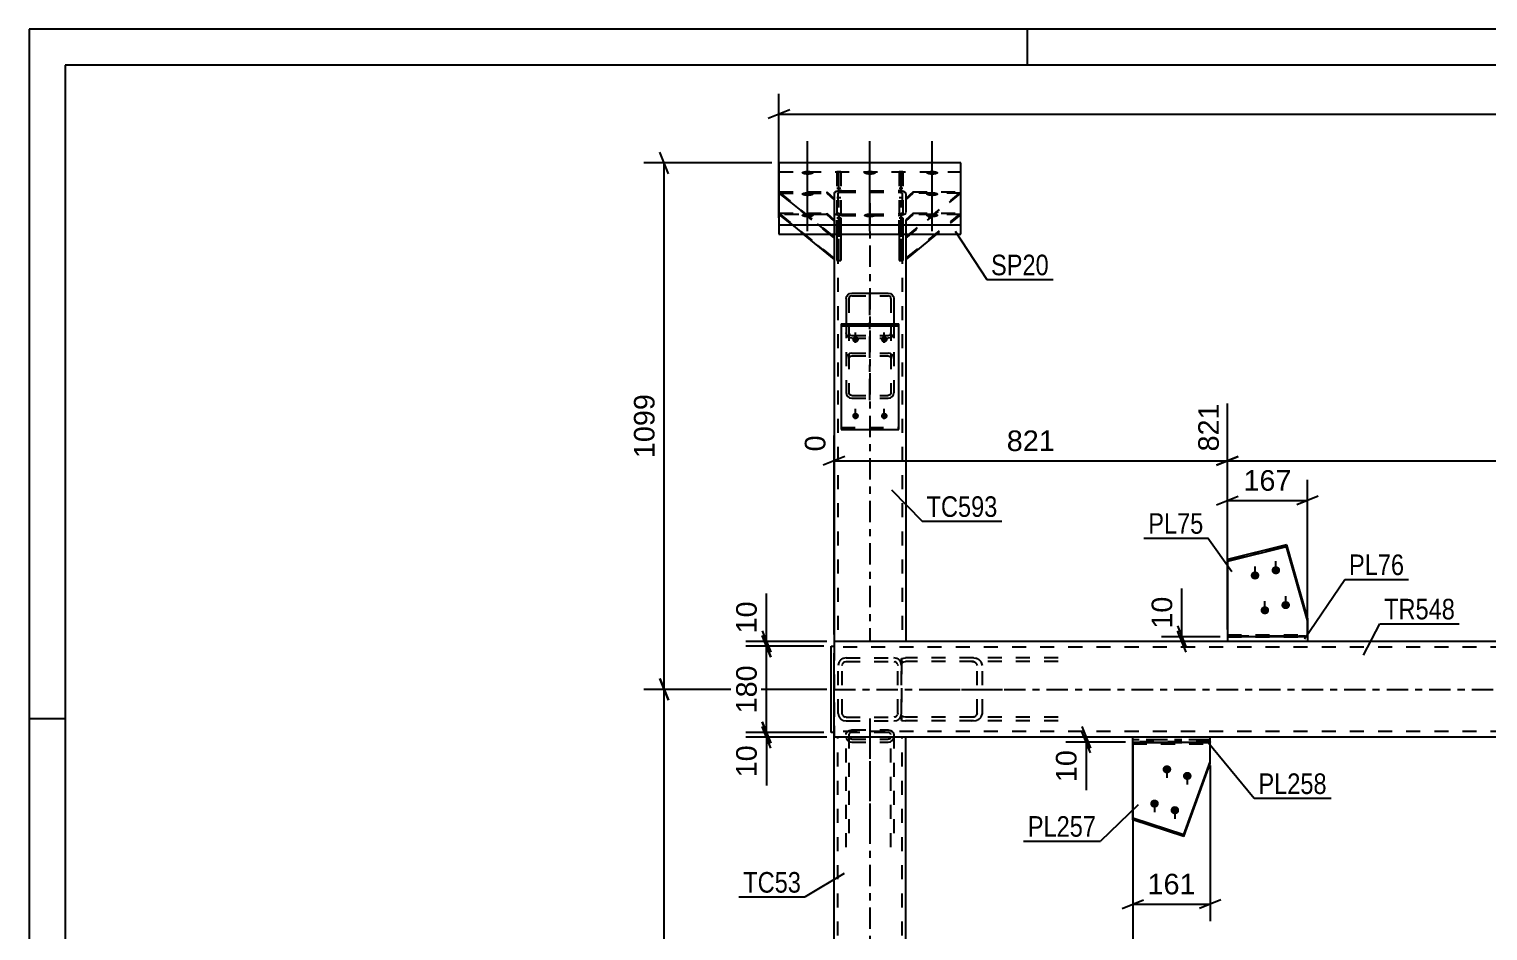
# Model space of a CAD drawing. Header units: millimetres. Extents: x 0 to 1189, y 0 to 841.
# Drawn here: x 0 to 203.1, y 715.5 to 841 of the extents above; entities that cross this region are included whole.
import ezdxf

# ---------------------------------------------------------------- set-up
doc = ezdxf.new("R2010")
doc.units = ezdxf.units.MM
doc.linetypes.add('DXK_LINE_DOT2', pattern=[3.9198, 1.9599, -1.9599])
doc.linetypes.add('DXK_LINE_DOT3', pattern=[5.9187, 2.979, -0.9799, 0.9799, -0.9799])
doc.styles.add('Arial', font='ARIAL.TTF', dxfattribs={"height": 0.2})
doc.styles.add('Arial Narrow', font='ARIALN.TTF', dxfattribs={"height": 0.2})

# ---------------------------------------------------------------- blocks, each defined once
blk = doc.blocks.new('Unknown-318890741-1126')
at = {"color": 5, "linetype": 'Continuous'}
for p, q in [((1189, 841), (0, 841)), ((0, 841), (0, 0)), ((139, 836), (139, 841)), ((1184, 836), (5, 836)), ((5, 836), (5, 5)), ((5, 745), (0, 745))]:
    blk.add_line(p, q, dxfattribs=at)
blk = doc.blocks.new('Part-318890741-2993 - 2907')
at = {"color": 2, "linetype": 'Continuous'}
for p, q in [((112.05, 616.84), (112.05, 742.44)), ((122.05, 742.44), (112.05, 742.44)), ((122.05, 630.96), (122.05, 742.44))]:
    blk.add_line(p, q, dxfattribs=at)
at = {"color": 7, "linetype": 'DXK_LINE_DOT2'}
for p, q in [((112.58, 616.84), (112.58, 742.44)), ((121.52, 616.84), (121.52, 742.44))]:
    blk.add_line(p, q, dxfattribs=at)
at = {"color": 7, "linetype": 'DXK_LINE_DOT3'}
blk.add_line((117.05, 742.44), (117.05, 620.77), dxfattribs=at)
blk = doc.blocks.new('Part-318890741-2929 - 2907')
at = {"color": 7, "linetype": 'DXK_LINE_DOT2'}
for p, q in [((164.41, 741.8), (153.65, 741.8)), ((153.65, 741.8), (153.65, 741.77)), ((153.65, 741.77), (153.65, 741.8)), ((153.65, 741.54), (164.41, 741.54)), ((164.41, 741.8), (164.41, 741.77)), ((164.41, 741.77), (164.41, 741.8))]:
    blk.add_line(p, q, dxfattribs=at)
at = {"color": 2, "linetype": 'Continuous'}
for p, q in [((153.65, 730.96), (153.65, 741.77)), ((164.41, 738.77), (164.41, 741.77)), ((160.74, 728.89), (164.41, 739.03)), ((160.74, 728.63), (164.41, 738.77)), ((153.65, 731.22), (160.74, 728.89)), ((160.74, 728.63), (153.65, 730.96)), ((160.74, 728.89), (160.74, 728.63))]:
    blk.add_line(p, q, dxfattribs=at)
at = {"color": 7, "linetype": 'DXK_LINE_DOT3'}
for p, q in [((164.41, 741.67), (153.65, 741.67)), ((153.65, 741.67), (153.65, 731.09)), ((160.74, 728.76), (164.41, 738.9)), ((153.65, 731.09), (160.74, 728.76))]:
    blk.add_line(p, q, dxfattribs=at)
blk = doc.blocks.new('Part-318890741-2921 - 2907')
at = {"color": 7, "linetype": 'DXK_LINE_DOT2'}
for p, q in [((112.05, 809.14), (104.38, 815.41)), ((104.38, 815.41), (111.05, 815.41)), ((104.38, 815.41), (104.38, 815.22)), ((104.38, 815.22), (107.76, 812.46)), ((111.05, 815.22), (104.38, 815.22)), ((111.05, 815.41), (112.05, 814.47)), ((111.05, 815.41), (111.05, 815.22)), ((111.05, 815.22), (112.05, 814.28)), ((112.05, 814.47), (112.05, 812.46))]:
    blk.add_line(p, q, dxfattribs=at)
at = {"color": 7, "linetype": 'DXK_LINE_DOT3'}
for p, q in [((112.05, 809.05), (104.38, 815.31)), ((112.05, 815.31), (112.05, 809.05))]:
    blk.add_line(p, q, dxfattribs=at)
at = {"color": 2, "linetype": 'Continuous'}
for p in [(107.76, 812.46), (112.05, 812.46)]:
    blk.add_line(p, (112.05, 808.96), dxfattribs=at)
blk = doc.blocks.new('Bolt-318890741-2926 - 2907')
at = {"linetype": 'Continuous'}
for points in [[(158.4, 737.41), (158.27, 737.42), (158.15, 737.46), (158.04, 737.52), (157.95, 737.6), (157.88, 737.7), (157.82, 737.8), (157.8, 737.92), (157.8, 738.04), (157.82, 738.15), (157.88, 738.26), (157.95, 738.36), (158.04, 738.44), (158.15, 738.5), (158.27, 738.53), (158.4, 738.55), (158.52, 738.53), (158.64, 738.5), (158.75, 738.44), (158.84, 738.36), (158.92, 738.26), (158.97, 738.15), (158.99, 738.04), (158.99, 737.92), (158.97, 737.8), (158.92, 737.7), (158.84, 737.6), (158.75, 737.52), (158.64, 737.46), (158.52, 737.42)], [(161.23, 736.49), (161.11, 736.51), (160.99, 736.54), (160.88, 736.6), (160.79, 736.68), (160.71, 736.78), (160.66, 736.88), (160.64, 737), (160.64, 737.12), (160.66, 737.24), (160.71, 737.34), (160.79, 737.44), (160.88, 737.52), (160.99, 737.58), (161.11, 737.62), (161.23, 737.63), (161.36, 737.62), (161.48, 737.58), (161.59, 737.52), (161.68, 737.44), (161.75, 737.34), (161.8, 737.24), (161.83, 737.12), (161.83, 737), (161.8, 736.88), (161.75, 736.78), (161.68, 736.68), (161.59, 736.6), (161.48, 736.54), (161.36, 736.51)], [(156.67, 732.64), (156.54, 732.65), (156.42, 732.69), (156.32, 732.75), (156.22, 732.83), (156.15, 732.92), (156.1, 733.03), (156.07, 733.15), (156.07, 733.27), (156.1, 733.38), (156.15, 733.49), (156.22, 733.59), (156.32, 733.67), (156.42, 733.73), (156.54, 733.76), (156.67, 733.77), (156.79, 733.76), (156.91, 733.73), (157.02, 733.67), (157.11, 733.59), (157.19, 733.49), (157.24, 733.38), (157.27, 733.27), (157.27, 733.15), (157.24, 733.03), (157.19, 732.92), (157.11, 732.83), (157.02, 732.75), (156.91, 732.69), (156.79, 732.65)], [(159.51, 731.72), (159.38, 731.73), (159.26, 731.77), (159.15, 731.83), (159.06, 731.91), (158.99, 732.01), (158.94, 732.11), (158.91, 732.23), (158.91, 732.35), (158.94, 732.46), (158.99, 732.57), (159.06, 732.67), (159.15, 732.75), (159.26, 732.81), (159.38, 732.84), (159.51, 732.86), (159.63, 732.84), (159.75, 732.81), (159.86, 732.75), (159.95, 732.67), (160.03, 732.57), (160.08, 732.46), (160.1, 732.35), (160.1, 732.23), (160.08, 732.11), (160.03, 732.01), (159.95, 731.91), (159.86, 731.83), (159.75, 731.77), (159.63, 731.73)]]:
    blk.add_hatch(color=1, dxfattribs=at).paths.add_polyline_path(points)
at = {"color": 1, "linetype": 'Continuous'}
for p, q in [((158.4, 738.41), (158.4, 736.78)), ((161.23, 737.49), (161.23, 735.87)), ((156.67, 733.64), (156.67, 732.01)), ((159.51, 732.72), (159.51, 731.1))]:
    blk.add_line(p, q, dxfattribs=at)
blk = doc.blocks.new('Part-318890741-3046 - 2907')
at = {"color": 7, "linetype": 'DXK_LINE_DOT2'}
for p, q in [((113.78, 743.04), (113.95, 743.25)), ((113.95, 743.25), (114.21, 743.4)), ((114.21, 743.4), (114.38, 743.43)), ((114.38, 743.43), (114.52, 743.46)), ((114.52, 743.46), (119.58, 743.46)), ((119.58, 743.46), (119.72, 743.43)), ((119.72, 743.43), (119.89, 743.4)), ((119.89, 743.4), (120.15, 743.25)), ((120.15, 743.25), (120.32, 743.04)), ((113.72, 742.82), (113.75, 742.91)), ((113.72, 727.15), (113.72, 742.82)), ((114.14, 742.44), (113.72, 742.44)), ((113.74, 742.44), (113.78, 742.25)), ((113.75, 742.91), (113.78, 743.04)), ((113.78, 742.25), (113.95, 742)), ((113.95, 742), (114.21, 741.83)), ((114.15, 742.91), (114.12, 742.82)), ((114.12, 742.82), (114.12, 727.15)), ((114.12, 742.44), (114.14, 742.44)), ((114.15, 742.4), (114.14, 742.44)), ((114.23, 743.02), (114.15, 742.91)), ((114.23, 742.28), (114.15, 742.4)), ((114.21, 741.83), (114.52, 741.77)), ((114.36, 743.09), (114.23, 743.02)), ((114.36, 742.19), (114.23, 742.28)), ((114.52, 743.12), (114.36, 743.09)), ((114.52, 742.16), (114.36, 742.19)), ((119.58, 743.12), (114.52, 743.12)), ((114.52, 742.16), (119.58, 742.16)), ((114.52, 741.77), (119.58, 741.77)), ((119.74, 743.09), (119.58, 743.12)), ((119.74, 742.19), (119.58, 742.16)), ((119.58, 741.77), (119.89, 741.83)), ((119.87, 743.02), (119.74, 743.09)), ((119.87, 742.28), (119.74, 742.19)), ((119.95, 742.91), (119.87, 743.02)), ((119.95, 742.4), (119.87, 742.28)), ((119.89, 741.83), (120.15, 742)), ((119.98, 742.82), (119.95, 742.91)), ((119.96, 742.44), (119.95, 742.4)), ((120.38, 742.44), (119.96, 742.44)), ((119.98, 727.15), (119.98, 742.82)), ((120.15, 742), (120.32, 742.25)), ((120.32, 743.04), (120.35, 742.91)), ((120.32, 742.25), (120.36, 742.44)), ((120.35, 742.91), (120.38, 742.82)), ((120.36, 742.44), (120.38, 742.44)), ((120.38, 742.82), (120.38, 727.15))]:
    blk.add_line(p, q, dxfattribs=at)
at = {"color": 7, "linetype": 'DXK_LINE_DOT3'}
blk.add_line((117.05, 745.05), (117.05, 730.27), dxfattribs=at)
blk = doc.blocks.new('Part-318890741-2918 - 2907')
at = {"color": 7, "linetype": 'DXK_LINE_DOT2'}
for p, q in [((123.05, 815.41), (122.05, 814.47)), ((129.72, 815.41), (122.05, 809.14)), ((122.05, 814.28), (123.05, 815.22)), ((122.05, 814.47), (122.05, 812.46)), ((123.05, 815.22), (123.05, 815.41)), ((123.05, 815.41), (129.72, 815.41)), ((129.72, 815.22), (123.05, 815.22)), ((129.72, 815.22), (126.34, 812.46)), ((129.72, 815.22), (129.72, 815.41))]:
    blk.add_line(p, q, dxfattribs=at)
at = {"color": 2, "linetype": 'Continuous'}
for p in [(122.05, 812.46), (126.34, 812.46)]:
    blk.add_line(p, (122.05, 808.96), dxfattribs=at)
blk = doc.blocks.new('Part-318890741-2994 - 2907')
at = {"color": 2, "linetype": 'Continuous'}
for p, q in [((153.65, 741.77), (153.65, 742.44)), ((153.65, 741.77), (164.41, 741.77)), ((164.41, 741.77), (164.41, 742.44))]:
    blk.add_line(p, q, dxfattribs=at)
at = {"color": 7, "linetype": 'DXK_LINE_DOT2'}
blk.add_line((164.41, 742.44), (153.65, 742.44), dxfattribs=at)
at = {"color": 7, "linetype": 'DXK_LINE_DOT3'}
blk.add_line((164.41, 742.11), (153.65, 742.11), dxfattribs=at)
blk = doc.blocks.new('Part-318890741-2939 - 2907')
at = {"color": 2, "linetype": 'Continuous'}
for p, q in [((111.65, 743.11), (111.65, 755.11)), ((111.65, 755.11), (112.05, 755.11)), ((112.05, 743.11), (111.65, 743.11))]:
    blk.add_line(p, q, dxfattribs=at)
at = {"color": 7, "linetype": 'DXK_LINE_DOT2'}
blk.add_line((112.05, 755.11), (112.05, 743.11), dxfattribs=at)
blk = doc.blocks.new('Part-318890741-2941 - 2907')
at = {"color": 7, "linetype": 'DXK_LINE_DOT2'}
for p, q in [((113.72, 753.51), (113.31, 753.42)), ((113.72, 753.51), (120.38, 753.51)), ((120.79, 753.42), (120.38, 753.51)), ((112.73, 752.85), (112.65, 752.44)), ((112.65, 745.77), (112.65, 752.44)), ((113.18, 752.44), (113.22, 752.64)), ((113.18, 745.77), (113.18, 752.44)), ((113.51, 752.93), (113.72, 752.97)), ((113.72, 752.97), (120.38, 752.97)), ((120.38, 752.97), (120.59, 752.93)), ((120.88, 752.64), (120.92, 752.44)), ((120.92, 745.77), (120.92, 752.44)), ((121.45, 752.44), (121.37, 752.85)), ((121.45, 745.77), (121.45, 752.44)), ((112.65, 745.77), (112.73, 745.36)), ((113.22, 745.57), (113.18, 745.77)), ((113.72, 745.24), (113.51, 745.28)), ((120.59, 745.28), (120.38, 745.24)), ((120.92, 745.77), (120.88, 745.57)), ((121.37, 745.36), (121.45, 745.77)), ((113.31, 744.79), (113.72, 744.71)), ((113.72, 745.24), (120.38, 745.24)), ((113.72, 744.71), (120.38, 744.71)), ((120.38, 744.71), (120.79, 744.79))]:
    blk.add_line(p, q, dxfattribs=at)
at = {"color": 7, "linetype": 'DXK_LINE_DOT3'}
blk.add_line((117.05, 749.11), (117.05, 749.11), dxfattribs=at)
at = {"color": 7, "linetype": 'DXK_LINE_DOT2'}
for centre, radius, start, end in [((113.72, 752.44), 1.07, 112.5, 157.5), ((120.38, 752.44), 1.07, 22.5, 67.5), ((113.72, 752.44), 0.533, 112.5, 157.5), ((120.38, 752.44), 0.533, 22.5, 67.5), ((113.72, 745.77), 1.07, 202.5, 247.5), ((113.72, 745.77), 0.533, 202.5, 247.5), ((120.38, 745.77), 0.533, 292.5, 337.5), ((120.38, 745.77), 1.07, 292.5, 337.5)]:
    blk.add_arc(centre, radius, start, end, dxfattribs=at)
blk = doc.blocks.new('Bolt-318890741-3023 - 2907')
at = {"linetype": 'Continuous'}
for points in [[(108.38, 820.72), (108.2, 820.72), (108.03, 820.74), (107.87, 820.77), (107.74, 820.82), (107.63, 820.87), (107.56, 820.92), (107.52, 820.98), (107.52, 821.04), (107.56, 821.11), (107.63, 821.16), (107.74, 821.21), (107.87, 821.25), (108.03, 821.28), (108.2, 821.3), (108.38, 821.31), (108.56, 821.3), (108.73, 821.28), (108.89, 821.25), (109.03, 821.21), (109.13, 821.16), (109.21, 821.11), (109.24, 821.04), (109.24, 820.98), (109.21, 820.92), (109.13, 820.87), (109.03, 820.82), (108.89, 820.77), (108.73, 820.74), (108.56, 820.72)], [(117.05, 820.72), (116.87, 820.72), (116.7, 820.74), (116.54, 820.77), (116.41, 820.82), (116.3, 820.87), (116.22, 820.92), (116.19, 820.98), (116.19, 821.04), (116.22, 821.11), (116.3, 821.16), (116.41, 821.21), (116.54, 821.25), (116.7, 821.28), (116.87, 821.3), (117.05, 821.31), (117.23, 821.3), (117.4, 821.28), (117.56, 821.25), (117.69, 821.21), (117.8, 821.16), (117.87, 821.11), (117.91, 821.04), (117.91, 820.98), (117.87, 820.92), (117.8, 820.87), (117.69, 820.82), (117.56, 820.77), (117.4, 820.74), (117.23, 820.72)], [(125.72, 820.72), (125.54, 820.72), (125.36, 820.74), (125.21, 820.77), (125.07, 820.82), (124.97, 820.87), (124.89, 820.92), (124.85, 820.98), (124.85, 821.04), (124.89, 821.11), (124.97, 821.16), (125.07, 821.21), (125.21, 821.25), (125.36, 821.28), (125.54, 821.3), (125.72, 821.31), (125.9, 821.3), (126.07, 821.28), (126.23, 821.25), (126.36, 821.21), (126.47, 821.16), (126.54, 821.11), (126.58, 821.04), (126.58, 820.98), (126.54, 820.92), (126.47, 820.87), (126.36, 820.82), (126.23, 820.77), (126.07, 820.74), (125.9, 820.72)], [(108.38, 817.75), (108.2, 817.76), (108.03, 817.78), (107.87, 817.81), (107.74, 817.85), (107.63, 817.9), (107.56, 817.96), (107.52, 818.02), (107.52, 818.08), (107.56, 818.14), (107.63, 818.2), (107.74, 818.25), (107.87, 818.29), (108.03, 818.32), (108.2, 818.34), (108.38, 818.35), (108.56, 818.34), (108.73, 818.32), (108.89, 818.29), (109.03, 818.25), (109.13, 818.2), (109.21, 818.14), (109.24, 818.08), (109.24, 818.02), (109.21, 817.96), (109.13, 817.9), (109.03, 817.85), (108.89, 817.81), (108.73, 817.78), (108.56, 817.76)], [(125.72, 817.75), (125.54, 817.76), (125.36, 817.78), (125.21, 817.81), (125.07, 817.85), (124.97, 817.9), (124.89, 817.96), (124.85, 818.02), (124.85, 818.08), (124.89, 818.14), (124.97, 818.2), (125.07, 818.25), (125.21, 818.29), (125.36, 818.32), (125.54, 818.34), (125.72, 818.35), (125.9, 818.34), (126.07, 818.32), (126.23, 818.29), (126.36, 818.25), (126.47, 818.2), (126.54, 818.14), (126.58, 818.08), (126.58, 818.02), (126.54, 817.96), (126.47, 817.9), (126.36, 817.85), (126.23, 817.81), (126.07, 817.78), (125.9, 817.76)], [(108.38, 814.79), (108.2, 814.8), (108.03, 814.81), (107.87, 814.85), (107.74, 814.89), (107.63, 814.94), (107.56, 814.99), (107.52, 815.05), (107.52, 815.12), (107.56, 815.18), (107.63, 815.23), (107.74, 815.28), (107.87, 815.33), (108.03, 815.36), (108.2, 815.38), (108.38, 815.38), (108.56, 815.38), (108.73, 815.36), (108.89, 815.33), (109.03, 815.28), (109.13, 815.23), (109.21, 815.18), (109.24, 815.12), (109.24, 815.05), (109.21, 814.99), (109.13, 814.94), (109.03, 814.89), (108.89, 814.85), (108.73, 814.81), (108.56, 814.8)], [(117.05, 814.79), (116.87, 814.8), (116.7, 814.81), (116.54, 814.85), (116.41, 814.89), (116.3, 814.94), (116.22, 814.99), (116.19, 815.05), (116.19, 815.12), (116.22, 815.18), (116.3, 815.23), (116.41, 815.28), (116.54, 815.33), (116.7, 815.36), (116.87, 815.38), (117.05, 815.38), (117.23, 815.38), (117.4, 815.36), (117.56, 815.33), (117.69, 815.28), (117.8, 815.23), (117.87, 815.18), (117.91, 815.12), (117.91, 815.05), (117.87, 814.99), (117.8, 814.94), (117.69, 814.89), (117.56, 814.85), (117.4, 814.81), (117.23, 814.8)], [(125.72, 814.79), (125.54, 814.8), (125.36, 814.81), (125.21, 814.85), (125.07, 814.89), (124.97, 814.94), (124.89, 814.99), (124.85, 815.05), (124.85, 815.12), (124.89, 815.18), (124.97, 815.23), (125.07, 815.28), (125.21, 815.33), (125.36, 815.36), (125.54, 815.38), (125.72, 815.38), (125.9, 815.38), (126.07, 815.36), (126.23, 815.33), (126.36, 815.28), (126.47, 815.23), (126.54, 815.18), (126.58, 815.12), (126.58, 815.05), (126.54, 814.99), (126.47, 814.94), (126.36, 814.89), (126.23, 814.85), (126.07, 814.81), (125.9, 814.8)]]:
    blk.add_hatch(color=1, dxfattribs=at).paths.add_polyline_path(points)
at = {"color": 1, "linetype": 'Continuous'}
for p, q in [((108.38, 818.82), (108.38, 825.4)), ((117.05, 818.82), (117.05, 825.4)), ((125.72, 818.82), (125.72, 825.4)), ((108.38, 815.86), (108.38, 822.43)), ((125.72, 815.86), (125.72, 822.43)), ((108.38, 812.89), (108.38, 819.47)), ((117.05, 812.89), (117.05, 819.47)), ((125.72, 812.89), (125.72, 819.47))]:
    blk.add_line(p, q, dxfattribs=at)
blk = doc.blocks.new('Part-318890741-2959 - 2907')
at = {"color": 7, "linetype": 'DXK_LINE_DOT2'}
for p, q in [((121.12, 821.13), (121.12, 812.24)), ((121.65, 821.13), (121.12, 821.13)), ((121.65, 821.13), (121.65, 812.24)), ((121.12, 818.85), (121.65, 818.85)), ((121.12, 817.57), (121.65, 817.57)), ((121.12, 812.24), (121.65, 812.24))]:
    blk.add_line(p, q, dxfattribs=at)
at = {"color": 7, "linetype": 'DXK_LINE_DOT3'}
for p, q in [((121.38, 818.51), (121.38, 821.13)), ((121.38, 812.24), (121.38, 818.51))]:
    blk.add_line(p, q, dxfattribs=at)
blk = doc.blocks.new('Part-318890741-3025 - 2907')
at = {"color": 2, "linetype": 'Continuous'}
for p, q in [((177.96, 756.44), (166.82, 756.44)), ((166.82, 756.44), (166.82, 755.77)), ((177.96, 756.44), (177.96, 755.77))]:
    blk.add_line(p, q, dxfattribs=at)
at = {"color": 7, "linetype": 'DXK_LINE_DOT2'}
blk.add_line((177.96, 755.77), (166.82, 755.77), dxfattribs=at)
blk = doc.blocks.new('Part-318890741-2961 - 2907')
at = {"color": 7, "linetype": 'DXK_LINE_DOT2'}
for p, q in [((121.43, 753.42), (122, 753.51)), ((121.45, 752.79), (121.43, 753.42)), ((121.43, 753.42), (121.45, 753.19)), ((143.25, 753.51), (122, 753.51)), ((131.79, 753.42), (131.22, 753.51)), ((121.45, 753.19), (121.45, 745.02)), ((121.45, 752.79), (121.48, 752.82)), ((121.48, 752.82), (121.72, 752.93)), ((121.72, 752.93), (122, 752.97)), ((143.25, 752.97), (122, 752.97)), ((131.22, 752.97), (131.5, 752.93)), ((131.9, 752.64), (131.96, 752.44)), ((131.96, 745.77), (131.96, 752.44)), ((132.7, 752.44), (132.59, 752.85)), ((132.7, 745.77), (132.7, 752.44)), ((121.45, 745.43), (121.43, 744.79)), ((121.48, 745.4), (121.45, 745.43)), ((121.72, 745.28), (121.48, 745.4)), ((122, 745.24), (121.72, 745.28)), ((131.5, 745.28), (131.22, 745.24)), ((131.96, 745.77), (131.9, 745.57)), ((132.59, 745.36), (132.7, 745.77)), ((121.43, 744.79), (121.45, 745.02)), ((121.43, 744.79), (122, 744.71)), ((143.25, 745.24), (122, 745.24)), ((143.25, 744.71), (122, 744.71)), ((131.22, 744.71), (131.79, 744.79))]:
    blk.add_line(p, q, dxfattribs=at)
at = {"color": 7, "linetype": 'DXK_LINE_DOT3'}
blk.add_line((126.61, 749.11), (138.64, 749.11), dxfattribs=at)
at = {"color": 7, "linetype": 'DXK_LINE_DOT2'}
for centre, radius, start, end in [((131.45, 752.12), 1.35, 32.6711, 75.611), ((131.34, 752.28), 0.673, 32.6711, 75.611), ((131.34, 745.93), 0.673, 284.389, 327.3289), ((131.45, 746.09), 1.35, 284.389, 327.3289)]:
    blk.add_arc(centre, radius, start, end, dxfattribs=at)
blk = doc.blocks.new('Part-318890741-3027 - 2907')
at = {"color": 7, "linetype": 'DXK_LINE_DOT2'}
for p, q in [((121.12, 812.46), (121.12, 814.74)), ((121.12, 814.74), (121.65, 814.74)), ((121.65, 814.74), (121.65, 812.46)), ((121.12, 814.15), (121.65, 814.15))]:
    blk.add_line(p, q, dxfattribs=at)
at = {"color": 7, "linetype": 'DXK_LINE_DOT3'}
for p, q in [((121.38, 808.82), (121.38, 815.09)), ((121.38, 815.09), (121.38, 812.46))]:
    blk.add_line(p, q, dxfattribs=at)
at = {"color": 2, "linetype": 'Continuous'}
for p, q in [((121.12, 812.46), (121.65, 812.46)), ((121.12, 812.46), (121.12, 808.82)), ((121.65, 812.46), (121.65, 808.82)), ((121.12, 808.82), (121.65, 808.82))]:
    blk.add_line(p, q, dxfattribs=at)
blk = doc.blocks.new('Part-318890741-3036 - 2907')
at = {"color": 7, "linetype": 'DXK_LINE_DOT2'}
for p, q in [((123.05, 818.37), (122.05, 817.43)), ((129.72, 818.37), (122.05, 812.11)), ((122.05, 817.25), (123.05, 818.19)), ((122.05, 811.92), (129.72, 818.19)), ((122.05, 817.43), (122.05, 811.92)), ((123.05, 818.19), (123.05, 818.37)), ((123.05, 818.37), (129.72, 818.37)), ((129.72, 818.19), (123.05, 818.19)), ((129.72, 818.19), (129.72, 818.37))]:
    blk.add_line(p, q, dxfattribs=at)
blk = doc.blocks.new('Part-318890741-2972 - 2907')
at = {"color": 2, "linetype": 'Continuous'}
for p, q in [((129.72, 822.38), (104.38, 822.38)), ((104.38, 822.38), (104.38, 812.46)), ((129.72, 812.46), (129.72, 822.38)), ((129.72, 813.72), (104.38, 813.72)), ((104.38, 812.46), (129.72, 812.46))]:
    blk.add_line(p, q, dxfattribs=at)
at = {"color": 7, "linetype": 'DXK_LINE_DOT2'}
blk.add_line((104.38, 821.13), (129.72, 821.13), dxfattribs=at)
at = {"color": 7, "linetype": 'DXK_LINE_DOT3'}
blk.add_line((117.05, 813.09), (117.05, 821.76), dxfattribs=at)
blk = doc.blocks.new('Part-318890741-2988 - 2907')
at = {"color": 7, "linetype": 'DXK_LINE_DOT2'}
for p, q in [((112.36, 818.4), (112.13, 818.28)), ((112.71, 818.48), (112.36, 818.4)), ((113.12, 818.51), (112.71, 818.48)), ((113.12, 818.51), (120.98, 818.51)), ((121.39, 818.48), (120.98, 818.51)), ((121.74, 818.4), (121.39, 818.48)), ((121.97, 818.28), (121.74, 818.4)), ((112.13, 818.28), (112.05, 818.14)), ((112.05, 818.14), (112.05, 808.96)), ((112.58, 818.14), (112.62, 818.21)), ((112.58, 818.14), (112.58, 755.77)), ((112.62, 818.21), (112.74, 818.27)), ((112.74, 818.27), (112.91, 818.31)), ((112.91, 818.31), (113.12, 818.32)), ((113.12, 818.32), (120.98, 818.32)), ((120.98, 818.32), (121.19, 818.31)), ((121.19, 818.31), (121.36, 818.27)), ((121.36, 818.27), (121.48, 818.21)), ((121.48, 818.21), (121.52, 818.14)), ((121.52, 818.14), (121.52, 755.77)), ((122.05, 818.14), (121.97, 818.28)), ((122.05, 818.14), (122.05, 808.96)), ((112.05, 815.45), (112.13, 815.31)), ((112.13, 815.31), (112.36, 815.19)), ((112.36, 815.19), (112.71, 815.11)), ((112.62, 815.38), (112.58, 815.45)), ((112.74, 815.32), (112.62, 815.38)), ((112.71, 815.11), (113.12, 815.09)), ((112.91, 815.28), (112.74, 815.32)), ((113.12, 815.27), (112.91, 815.28)), ((113.12, 815.27), (120.98, 815.27)), ((113.12, 815.09), (120.98, 815.09)), ((121.19, 815.28), (120.98, 815.27)), ((120.98, 815.09), (121.39, 815.11)), ((121.36, 815.32), (121.19, 815.28)), ((121.48, 815.38), (121.36, 815.32)), ((121.39, 815.11), (121.74, 815.19)), ((121.52, 815.45), (121.48, 815.38)), ((121.74, 815.19), (121.97, 815.31)), ((121.97, 815.31), (122.05, 815.45))]:
    blk.add_line(p, q, dxfattribs=at)
at = {"color": 7, "linetype": 'DXK_LINE_DOT3'}
blk.add_line((117.05, 816.8), (117.05, 755.77), dxfattribs=at)
at = {"color": 2, "linetype": 'Continuous'}
for p, q in [((112.05, 808.96), (112.05, 755.77)), ((122.05, 808.96), (122.05, 755.77)), ((121.39, 755.77), (112.05, 755.77)), ((122.05, 755.77), (121.39, 755.77))]:
    blk.add_line(p, q, dxfattribs=at)
blk = doc.blocks.new('Part-318890741-3011 - 2907')
at = {"color": 2, "linetype": 'Continuous'}
for p, q in [((112.05, 755.77), (112.05, 754.17)), ((334.78, 755.77), (122.05, 755.77)), ((112.05, 744.04), (112.05, 754.17)), ((112.05, 742.44), (112.05, 744.04)), ((334.78, 742.44), (122.05, 742.44))]:
    blk.add_line(p, q, dxfattribs=at)
at = {"color": 7, "linetype": 'DXK_LINE_DOT2'}
for p, q in [((112.05, 755.77), (112.05, 755.3)), ((122.05, 755.77), (112.05, 755.77)), ((334.78, 754.97), (112.05, 754.97)), ((112.05, 744.04), (112.05, 742.56)), ((334.78, 743.24), (112.05, 743.24)), ((122.05, 742.44), (112.05, 742.44))]:
    blk.add_line(p, q, dxfattribs=at)
at = {"color": 7, "linetype": 'DXK_LINE_DOT3'}
blk.add_line((112.05, 749.11), (334.78, 749.11), dxfattribs=at)
blk = doc.blocks.new('Part-318890741-3016 - 2907')
at = {"color": 2, "linetype": 'Continuous'}
for p, q in [((175.05, 769.25), (166.82, 767.19)), ((175.05, 768.97), (166.82, 766.91)), ((175.05, 768.97), (175.05, 769.25)), ((175.05, 769.25), (177.96, 758.95)), ((177.96, 758.68), (175.05, 768.97)), ((166.82, 767.19), (166.82, 756.44)), ((177.96, 758.95), (177.96, 756.44))]:
    blk.add_line(p, q, dxfattribs=at)
at = {"color": 7, "linetype": 'DXK_LINE_DOT3'}
for p, q in [((175.05, 769.11), (166.82, 767.05)), ((177.96, 758.82), (175.05, 769.11)), ((177.96, 756.54), (177.96, 758.82)), ((166.82, 756.54), (177.96, 756.54))]:
    blk.add_line(p, q, dxfattribs=at)
at = {"color": 7, "linetype": 'DXK_LINE_DOT2'}
for p, q in [((166.82, 756.68), (177.96, 756.68)), ((166.82, 756.44), (166.82, 756.41)), ((166.82, 756.41), (166.82, 756.44)), ((166.82, 756.41), (177.96, 756.41)), ((177.96, 756.41), (177.96, 756.44)), ((177.96, 756.44), (177.96, 756.41))]:
    blk.add_line(p, q, dxfattribs=at)
blk = doc.blocks.new('Bolt-318890741-3018 - 2907')
at = {"linetype": 'Continuous'}
for points in [[(173.56, 766.25), (173.69, 766.24), (173.81, 766.2), (173.91, 766.14), (174.01, 766.06), (174.08, 765.97), (174.13, 765.86), (174.16, 765.74), (174.16, 765.63), (174.13, 765.51), (174.08, 765.4), (174.01, 765.31), (173.91, 765.23), (173.81, 765.17), (173.69, 765.13), (173.56, 765.12), (173.44, 765.13), (173.32, 765.17), (173.21, 765.23), (173.12, 765.31), (173.04, 765.4), (172.99, 765.51), (172.96, 765.63), (172.96, 765.74), (172.99, 765.86), (173.04, 765.97), (173.12, 766.06), (173.21, 766.14), (173.32, 766.2), (173.44, 766.24)], [(170.66, 765.52), (170.79, 765.51), (170.91, 765.48), (171.02, 765.42), (171.11, 765.34), (171.18, 765.24), (171.23, 765.14), (171.26, 765.02), (171.26, 764.9), (171.23, 764.79), (171.18, 764.68), (171.11, 764.58), (171.02, 764.5), (170.91, 764.45), (170.79, 764.41), (170.66, 764.4), (170.54, 764.41), (170.42, 764.45), (170.31, 764.5), (170.22, 764.58), (170.14, 764.68), (170.09, 764.79), (170.07, 764.9), (170.07, 765.02), (170.09, 765.14), (170.14, 765.24), (170.22, 765.34), (170.31, 765.42), (170.42, 765.48), (170.54, 765.51)], [(172.03, 760.68), (172.16, 760.67), (172.28, 760.63), (172.39, 760.57), (172.48, 760.49), (172.55, 760.4), (172.6, 760.29), (172.63, 760.18), (172.63, 760.06), (172.6, 759.94), (172.55, 759.84), (172.48, 759.74), (172.39, 759.66), (172.28, 759.6), (172.16, 759.57), (172.03, 759.55), (171.91, 759.57), (171.79, 759.6), (171.68, 759.66), (171.59, 759.74), (171.51, 759.84), (171.46, 759.94), (171.44, 760.06), (171.44, 760.18), (171.46, 760.29), (171.51, 760.4), (171.59, 760.49), (171.68, 760.57), (171.79, 760.63), (171.91, 760.67)], [(174.93, 761.41), (175.06, 761.39), (175.18, 761.36), (175.29, 761.3), (175.38, 761.22), (175.45, 761.12), (175.5, 761.02), (175.53, 760.9), (175.53, 760.78), (175.5, 760.67), (175.45, 760.56), (175.38, 760.46), (175.29, 760.39), (175.18, 760.33), (175.06, 760.29), (174.93, 760.28), (174.81, 760.29), (174.69, 760.33), (174.58, 760.39), (174.49, 760.46), (174.41, 760.56), (174.36, 760.67), (174.34, 760.78), (174.34, 760.9), (174.36, 761.02), (174.41, 761.12), (174.49, 761.22), (174.58, 761.3), (174.69, 761.36), (174.81, 761.39)]]:
    blk.add_hatch(color=1, dxfattribs=at).paths.add_polyline_path(points)
at = {"color": 1, "linetype": 'Continuous'}
for p, q in [((170.66, 764.5), (170.66, 766.21)), ((173.56, 765.23), (173.56, 766.94)), ((174.93, 760.39), (174.93, 762.1)), ((172.03, 759.66), (172.03, 761.37))]:
    blk.add_line(p, q, dxfattribs=at)
blk = doc.blocks.new('Part-318890741-3024 - 2907')
at = {"color": 2, "linetype": 'Continuous'}
for p, q in [((113.95, 804.03), (114.21, 804.2)), ((114.21, 804.2), (114.52, 804.25)), ((114.52, 804.25), (119.58, 804.25)), ((119.58, 804.25), (119.89, 804.2)), ((119.89, 804.2), (120.15, 804.03)), ((113.72, 803.5), (113.78, 803.79)), ((113.72, 803.5), (113.72, 799.97)), ((113.78, 803.79), (113.95, 804.03)), ((120.15, 804.03), (120.32, 803.79)), ((120.32, 803.79), (120.38, 803.5)), ((120.38, 803.5), (120.38, 799.97))]:
    blk.add_line(p, q, dxfattribs=at)
at = {"color": 7, "linetype": 'DXK_LINE_DOT3'}
blk.add_line((117.05, 789.35), (117.05, 804.54), dxfattribs=at)
at = {"color": 7, "linetype": 'DXK_LINE_DOT2'}
for p, q in [((114.15, 803.65), (114.12, 803.5)), ((114.12, 803.5), (114.12, 790.39)), ((114.23, 803.77), (114.15, 803.65)), ((114.36, 803.85), (114.23, 803.77)), ((114.52, 803.88), (114.36, 803.85)), ((114.52, 803.88), (119.58, 803.88)), ((119.74, 803.85), (119.58, 803.88)), ((119.87, 803.77), (119.74, 803.85)), ((119.95, 803.65), (119.87, 803.77)), ((119.98, 803.5), (119.95, 803.65)), ((119.98, 803.5), (119.98, 790.39)), ((113.72, 799.97), (113.72, 790.39)), ((113.78, 798.45), (113.72, 798.74)), ((113.95, 798.21), (113.78, 798.45)), ((114.21, 798.05), (113.95, 798.21)), ((114.12, 798.74), (114.15, 798.6)), ((114.15, 798.6), (114.23, 798.47)), ((114.23, 798.47), (114.36, 798.39)), ((114.36, 798.39), (114.52, 798.36)), ((114.52, 798.36), (119.58, 798.36)), ((119.58, 798.36), (119.74, 798.39)), ((119.74, 798.39), (119.87, 798.47)), ((119.87, 798.47), (119.95, 798.6)), ((120.15, 798.21), (119.89, 798.05)), ((119.95, 798.6), (119.98, 798.74)), ((120.32, 798.45), (120.15, 798.21)), ((120.38, 798.74), (120.32, 798.45)), ((120.38, 799.97), (120.38, 790.39)), ((114.52, 797.99), (114.21, 798.05)), ((114.52, 797.99), (119.58, 797.99)), ((119.89, 798.05), (119.58, 797.99)), ((113.78, 795.44), (113.72, 795.15)), ((113.95, 795.68), (113.78, 795.44)), ((114.21, 795.84), (113.95, 795.68)), ((114.12, 795.15), (114.15, 795.29)), ((114.15, 795.29), (114.23, 795.42)), ((114.52, 795.9), (114.21, 795.84)), ((114.23, 795.42), (114.36, 795.5)), ((114.36, 795.5), (114.52, 795.53)), ((114.52, 795.9), (119.58, 795.9)), ((114.52, 795.53), (119.58, 795.53)), ((119.89, 795.84), (119.58, 795.9)), ((119.58, 795.53), (119.74, 795.5)), ((119.74, 795.5), (119.87, 795.42)), ((119.87, 795.42), (119.95, 795.29)), ((120.15, 795.68), (119.89, 795.84)), ((119.95, 795.29), (119.98, 795.15)), ((120.32, 795.44), (120.15, 795.68)), ((120.38, 795.15), (120.32, 795.44)), ((113.72, 790.39), (113.78, 790.1)), ((113.78, 790.1), (113.95, 789.86)), ((114.15, 790.25), (114.12, 790.39)), ((114.23, 790.12), (114.15, 790.25)), ((114.36, 790.04), (114.23, 790.12)), ((114.52, 790.01), (114.36, 790.04)), ((114.52, 790.01), (119.58, 790.01)), ((119.74, 790.04), (119.58, 790.01)), ((119.87, 790.12), (119.74, 790.04)), ((119.95, 790.25), (119.87, 790.12)), ((119.98, 790.39), (119.95, 790.25)), ((120.15, 789.86), (120.32, 790.1)), ((120.32, 790.1), (120.38, 790.39)), ((113.95, 789.86), (114.21, 789.69)), ((114.21, 789.69), (114.52, 789.64)), ((114.52, 789.64), (119.58, 789.64)), ((119.58, 789.64), (119.89, 789.69)), ((119.89, 789.69), (120.15, 789.86))]:
    blk.add_line(p, q, dxfattribs=at)
blk = doc.blocks.new('Part-318890741-3026 - 2907')
at = {"color": 7, "linetype": 'DXK_LINE_DOT2'}
for p, q in [((112.45, 821.13), (112.45, 812.24)), ((112.98, 821.13), (112.45, 821.13)), ((112.98, 821.13), (112.98, 812.24)), ((112.45, 818.85), (112.98, 818.85)), ((112.45, 817.57), (112.98, 817.57)), ((112.45, 812.24), (112.98, 812.24))]:
    blk.add_line(p, q, dxfattribs=at)
at = {"color": 7, "linetype": 'DXK_LINE_DOT3'}
for p, q in [((112.72, 818.51), (112.72, 821.13)), ((112.72, 812.24), (112.72, 818.51))]:
    blk.add_line(p, q, dxfattribs=at)
blk = doc.blocks.new('Part-318890741-3030 - 2907')
at = {"color": 7, "linetype": 'DXK_LINE_DOT2'}
for p, q in [((112.45, 812.46), (112.45, 814.74)), ((112.45, 814.74), (112.98, 814.74)), ((112.98, 814.74), (112.98, 812.46)), ((112.45, 814.15), (112.98, 814.15))]:
    blk.add_line(p, q, dxfattribs=at)
at = {"color": 7, "linetype": 'DXK_LINE_DOT3'}
for p, q in [((112.72, 808.82), (112.72, 815.09)), ((112.72, 815.09), (112.72, 812.46))]:
    blk.add_line(p, q, dxfattribs=at)
at = {"color": 2, "linetype": 'Continuous'}
for p, q in [((112.45, 812.46), (112.98, 812.46)), ((112.45, 812.46), (112.45, 808.82)), ((112.98, 812.46), (112.98, 808.82)), ((112.45, 808.82), (112.98, 808.82))]:
    blk.add_line(p, q, dxfattribs=at)
blk = doc.blocks.new('Part-318890741-3039 - 2907')
at = {"color": 7, "linetype": 'DXK_LINE_DOT2'}
for p, q in [((112.05, 812.11), (104.38, 818.37)), ((104.38, 818.37), (111.05, 818.37)), ((104.38, 818.37), (104.38, 818.19)), ((104.38, 818.19), (112.05, 811.92)), ((104.38, 818.19), (111.05, 818.19)), ((111.05, 818.37), (112.05, 817.43)), ((111.05, 818.37), (111.05, 818.19)), ((111.05, 818.19), (112.05, 817.25)), ((112.05, 817.43), (112.05, 811.92))]:
    blk.add_line(p, q, dxfattribs=at)
at = {"color": 7, "linetype": 'DXK_LINE_DOT3'}
for p, q in [((112.05, 812.01), (104.38, 818.28)), ((112.05, 818.28), (112.05, 812.01))]:
    blk.add_line(p, q, dxfattribs=at)
blk = doc.blocks.new('Part-318890741-3055 - 2907')
at = {"color": 2, "linetype": 'Continuous'}
for p, q in [((113.05, 799.97), (113.05, 785.29)), ((113.05, 799.97), (121.05, 799.97)), ((113.05, 799.7), (121.05, 799.7)), ((121.05, 785.29), (121.05, 799.97)), ((113.05, 785.29), (121.05, 785.29))]:
    blk.add_line(p, q, dxfattribs=at)
at = {"color": 7, "linetype": 'DXK_LINE_DOT2'}
blk.add_line((113.05, 785.57), (121.05, 785.57), dxfattribs=at)
blk = doc.blocks.new('Bolt-318890741-3056 - 2907')
at = {"linetype": 'Continuous'}
for points in [[(115.05, 798.26), (115.15, 798.25), (115.24, 798.22), (115.32, 798.17), (115.4, 798.11), (115.45, 798.04), (115.49, 797.96), (115.51, 797.87), (115.51, 797.77), (115.49, 797.68), (115.45, 797.6), (115.4, 797.53), (115.32, 797.46), (115.24, 797.42), (115.15, 797.39), (115.05, 797.38), (114.95, 797.39), (114.86, 797.42), (114.77, 797.46), (114.7, 797.53), (114.64, 797.6), (114.61, 797.68), (114.59, 797.77), (114.59, 797.87), (114.61, 797.96), (114.64, 798.04), (114.7, 798.11), (114.77, 798.17), (114.86, 798.22), (114.95, 798.25)], [(119.05, 798.26), (119.15, 798.25), (119.24, 798.22), (119.32, 798.17), (119.4, 798.11), (119.45, 798.04), (119.49, 797.96), (119.51, 797.87), (119.51, 797.77), (119.49, 797.68), (119.45, 797.6), (119.4, 797.53), (119.32, 797.46), (119.24, 797.42), (119.15, 797.39), (119.05, 797.38), (118.95, 797.39), (118.86, 797.42), (118.77, 797.46), (118.7, 797.53), (118.64, 797.6), (118.61, 797.68), (118.59, 797.77), (118.59, 797.87), (118.61, 797.96), (118.64, 798.04), (118.7, 798.11), (118.77, 798.17), (118.86, 798.22), (118.95, 798.25)], [(115.05, 787.61), (115.15, 787.6), (115.24, 787.57), (115.32, 787.53), (115.4, 787.46), (115.45, 787.39), (115.49, 787.31), (115.51, 787.22), (115.51, 787.13), (115.49, 787.04), (115.45, 786.95), (115.4, 786.88), (115.32, 786.82), (115.24, 786.77), (115.15, 786.74), (115.05, 786.73), (114.95, 786.74), (114.86, 786.77), (114.77, 786.82), (114.7, 786.88), (114.64, 786.95), (114.61, 787.04), (114.59, 787.13), (114.59, 787.22), (114.61, 787.31), (114.64, 787.39), (114.7, 787.46), (114.77, 787.53), (114.86, 787.57), (114.95, 787.6)], [(119.05, 787.61), (119.15, 787.6), (119.24, 787.57), (119.32, 787.53), (119.4, 787.46), (119.45, 787.39), (119.49, 787.31), (119.51, 787.22), (119.51, 787.13), (119.49, 787.04), (119.45, 786.95), (119.4, 786.88), (119.32, 786.82), (119.24, 786.77), (119.15, 786.74), (119.05, 786.73), (118.95, 786.74), (118.86, 786.77), (118.77, 786.82), (118.7, 786.88), (118.64, 786.95), (118.61, 787.04), (118.59, 787.13), (118.59, 787.22), (118.61, 787.31), (118.64, 787.39), (118.7, 787.46), (118.77, 787.53), (118.86, 787.57), (118.95, 787.6)]]:
    blk.add_hatch(color=1, dxfattribs=at).paths.add_polyline_path(points)
at = {"color": 1, "linetype": 'Continuous'}
for p, q in [((115.05, 797.36), (115.05, 798.8)), ((119.05, 797.36), (119.05, 798.8)), ((115.05, 786.71), (115.05, 788.15)), ((119.05, 786.71), (119.05, 788.15))]:
    blk.add_line(p, q, dxfattribs=at)
blk = doc.blocks.new('StraightDimension-318890741-6433 - 2907')
at = {"color": 7, "linetype": 'Continuous'}
for p, q in [((111.05, 755.77), (99.79, 755.77)), ((102.04, 757.27), (103.24, 754.27)), ((103.24, 753.61), (102.04, 756.61)), ((102.64, 755.11), (102.64, 755.77)), ((110.65, 755.11), (99.79, 755.11))]:
    blk.add_line(p, q, dxfattribs=at)
at = {"color": 0}
blk.add_wipeout([(101.89, 761.94), (97.69, 761.94), (97.69, 756.3), (101.89, 756.3)], dxfattribs=at)
at = {"color": 7, "linetype": 'Continuous'}
blk.add_line((102.64, 755.77), (102.64, 762.47), dxfattribs=at)
blk.add_line((102.64, 755.77), (102.64, 762.47), dxfattribs=at)
at = {"color": 3, "style": 'Arial'}
blk.add_text('10', height=2.865, rotation=90.0002, dxfattribs=at).set_placement((101.29, 756.9))
blk = doc.blocks.new('StraightDimension-318890741-3093 - 2907')
at = {"color": 7, "linetype": 'Continuous'}
for p, q in [((89.01, 820.88), (87.81, 823.88)), ((103.38, 822.38), (85.56, 822.38)), ((88.41, 749.11), (88.41, 822.38)), ((87.81, 750.61), (89.01, 747.61)), ((111.05, 749.11), (85.56, 749.11))]:
    blk.add_line(p, q, dxfattribs=at)
at = {"color": 0}
blk.add_wipeout([(87.66, 790.79), (83.46, 790.79), (83.46, 780.7), (87.66, 780.7)], dxfattribs=at)
at = {"color": 3, "style": 'Arial'}
blk.add_text('1099', height=2.865, rotation=90.0002, dxfattribs=at).set_placement((87.06, 781.3))
blk = doc.blocks.new('StraightDimension-318890741-3069 - 2907')
at = {"color": 7, "linetype": 'Continuous'}
for p, q in [((166.82, 757.44), (166.82, 788.9)), ((112.05, 756.77), (112.05, 784.45)), ((113.55, 781.53), (110.55, 780.33)), ((112.05, 780.93), (166.82, 780.93)), ((165.32, 780.33), (168.32, 781.53))]:
    blk.add_line(p, q, dxfattribs=at)
at = {"color": 0, "linetype": 'Continuous'}
for points in [[(166.22, 789.5), (162.02, 789.5), (162.02, 781.63), (166.22, 781.63)], [(111.45, 785.05), (107.25, 785.05), (107.25, 781.63), (111.45, 781.63)]]:
    blk.add_wipeout(points, dxfattribs=at)
at = {"color": 0}
blk.add_wipeout([(143.37, 781.68), (143.37, 785.88), (135.5, 785.88), (135.5, 781.68)], dxfattribs=at)
at = {"color": 3, "linetype": 'Continuous', "style": 'Arial'}
for s, height, p in [('821', 2.865, (165.62, 782.23)), ('0', 2.87, (110.85, 782.23))]:
    blk.add_text(s, height=height, rotation=90.0002, dxfattribs=at).set_placement(p)
at = {"color": 3, "style": 'Arial'}
blk.add_text('821', height=2.865, dxfattribs=at).set_placement((136.1, 782.28))
blk = doc.blocks.new('StraightDimension-318890741-3081 - 2907')
at = {"color": 7, "linetype": 'Continuous'}
for p, q in [((352.88, 756.77), (352.88, 791.12)), ((166.82, 757.44), (166.82, 788.9)), ((168.32, 781.53), (165.32, 780.33)), ((166.82, 780.93), (352.88, 780.93)), ((351.38, 780.33), (354.38, 781.53))]:
    blk.add_line(p, q, dxfattribs=at)
at = {"color": 0, "linetype": 'Continuous'}
blk.add_wipeout([(352.28, 791.72), (348.08, 791.72), (348.08, 781.63), (352.28, 781.63)], dxfattribs=at)
at = {"color": 0}
blk.add_wipeout([(264.9, 781.68), (264.9, 785.88), (254.8, 785.88), (254.8, 781.68)], dxfattribs=at)
at = {"color": 3, "linetype": 'Continuous', "style": 'Arial'}
blk.add_text('4304', height=2.865, rotation=90.0002, dxfattribs=at).set_placement((351.68, 782.23))
at = {"color": 3, "style": 'Arial'}
blk.add_text('3483', height=2.865, dxfattribs=at).set_placement((255.4, 782.28))
blk = doc.blocks.new('StraightDimension-318890741-3102 - 2907')
at = {"color": 7, "linetype": 'Continuous'}
for p, q in [((89.01, 747.61), (87.81, 750.61)), ((111.05, 749.11), (85.56, 749.11)), ((88.41, 613.87), (88.41, 749.11))]:
    blk.add_line(p, q, dxfattribs=at)
blk = doc.blocks.new('StraightDimension-318890741-3137 - 2907')
at = {"color": 7, "linetype": 'Continuous'}
for p, q in [((166.82, 757.44), (166.82, 778.26)), ((177.96, 757.44), (177.96, 778.26)), ((165.32, 774.81), (168.32, 776.01)), ((179.46, 776.01), (176.46, 774.81)), ((166.82, 775.41), (177.96, 775.41))]:
    blk.add_line(p, q, dxfattribs=at)
at = {"color": 0}
blk.add_wipeout([(176.32, 776.16), (176.32, 780.36), (168.45, 780.36), (168.45, 776.16)], dxfattribs=at)
at = {"color": 3, "style": 'Arial'}
blk.add_text('167', height=2.865, dxfattribs=at).set_placement((169.05, 776.76))
blk = doc.blocks.new('StraightDimension-318890741-3178 - 2907')
at = {"color": 7, "linetype": 'Continuous'}
for p, q in [((104.38, 814.72), (104.38, 832.01)), ((105.88, 829.76), (102.88, 828.56)), ((104.38, 829.16), (354.55, 829.16))]:
    blk.add_line(p, q, dxfattribs=at)
blk = doc.blocks.new('StraightDimension-318890741-3218 - 2907')
at = {"color": 7, "linetype": 'Continuous'}
for p, q in [((159.88, 757.94), (161.08, 754.94)), ((165.82, 756.44), (157.63, 756.44)), ((165.82, 755.77), (157.63, 755.77)), ((161.08, 754.27), (159.88, 757.27)), ((160.48, 755.77), (160.48, 756.44))]:
    blk.add_line(p, q, dxfattribs=at)
at = {"color": 0}
blk.add_wipeout([(159.73, 762.61), (155.53, 762.61), (155.53, 756.96), (159.73, 756.96)], dxfattribs=at)
at = {"color": 7, "linetype": 'Continuous'}
blk.add_line((160.48, 756.44), (160.48, 763.14), dxfattribs=at)
blk.add_line((160.48, 756.44), (160.48, 763.14), dxfattribs=at)
at = {"color": 3, "style": 'Arial'}
blk.add_text('10', height=2.865, rotation=90.0002, dxfattribs=at).set_placement((159.13, 757.56))
blk = doc.blocks.new('StraightDimension-318890741-3229 - 2907')
at = {"color": 7, "linetype": 'Continuous'}
for p, q in [((153.65, 740.8), (153.65, 716.83)), ((164.41, 738.53), (164.41, 716.83)), ((152.15, 718.63), (155.15, 719.83)), ((153.65, 719.23), (164.41, 719.23)), ((165.91, 719.83), (162.91, 718.63))]:
    blk.add_line(p, q, dxfattribs=at)
at = {"color": 0}
blk.add_wipeout([(162.97, 719.98), (162.97, 724.18), (155.1, 724.18), (155.1, 719.98)], dxfattribs=at)
at = {"color": 3, "style": 'Arial'}
blk.add_text('161', height=2.865, dxfattribs=at).set_placement((155.7, 720.58))
blk = doc.blocks.new('StraightDimension-318890741-3236 - 2907')
at = {"color": 7, "linetype": 'Continuous'}
for p, q in [((146.56, 743.94), (147.76, 740.94)), ((147.76, 740.27), (146.56, 743.27)), ((152.65, 742.44), (144.31, 742.44)), ((152.65, 741.77), (144.31, 741.77)), ((147.16, 741.77), (147.16, 742.44))]:
    blk.add_line(p, q, dxfattribs=at)
at = {"color": 0}
blk.add_wipeout([(146.41, 741.25), (142.21, 741.25), (142.21, 735.6), (146.41, 735.6)], dxfattribs=at)
at = {"color": 7, "linetype": 'Continuous'}
blk.add_line((147.16, 741.77), (147.16, 735.08), dxfattribs=at)
blk.add_line((147.16, 741.77), (147.16, 735.08), dxfattribs=at)
at = {"color": 3, "style": 'Arial'}
blk.add_text('10', height=2.865, rotation=90.0002, dxfattribs=at).set_placement((145.81, 736.2))
blk = doc.blocks.new('StraightDimension-318890741-3247 - 2907')
at = {"color": 7, "linetype": 'Continuous'}
blk.add_line((153.65, 740.67), (153.65, 600.87), dxfattribs=at)
blk = doc.blocks.new('StraightDimension-318890741-3250 - 2907')
at = {"color": 7, "linetype": 'Continuous'}
blk.add_line((153.65, 740.67), (153.65, 600.87), dxfattribs=at)
blk = doc.blocks.new('StraightDimension-318890741-6434 - 2907')
at = {"color": 7, "linetype": 'Continuous'}
for p, q in [((102.04, 756.61), (103.24, 753.61)), ((110.65, 755.11), (99.79, 755.11)), ((102.64, 743.11), (102.64, 755.11)), ((103.24, 741.61), (102.04, 744.61)), ((110.65, 743.11), (99.79, 743.11))]:
    blk.add_line(p, q, dxfattribs=at)
at = {"color": 0}
blk.add_wipeout([(101.89, 753.04), (97.69, 753.04), (97.69, 745.17), (101.89, 745.17)], dxfattribs=at)
at = {"color": 3, "style": 'Arial'}
blk.add_text('180', height=2.865, rotation=90.0002, dxfattribs=at).set_placement((101.29, 745.77))
blk = doc.blocks.new('StraightDimension-318890741-6435 - 2907')
at = {"color": 7, "linetype": 'Continuous'}
for p, q in [((102.04, 744.61), (103.24, 741.61)), ((103.24, 740.94), (102.04, 743.94)), ((110.65, 743.11), (99.79, 743.11)), ((111.05, 742.44), (99.79, 742.44)), ((102.64, 742.44), (102.64, 743.11))]:
    blk.add_line(p, q, dxfattribs=at)
at = {"color": 0}
blk.add_wipeout([(101.89, 741.91), (97.69, 741.91), (97.69, 736.27), (101.89, 736.27)], dxfattribs=at)
at = {"color": 7, "linetype": 'Continuous'}
blk.add_line((102.64, 742.44), (102.64, 735.74), dxfattribs=at)
blk.add_line((102.64, 742.44), (102.64, 735.74), dxfattribs=at)
at = {"color": 3, "style": 'Arial'}
blk.add_text('10', height=2.865, rotation=90.0002, dxfattribs=at).set_placement((101.29, 736.87))
blk = doc.blocks.new('Mark-318890741-2968 - 2907')
at = {"color": 0}
blk.add_wipeout([(141.95, 806.75), (141.95, 809.75), (133.91, 809.75), (133.91, 806.75)], dxfattribs=at)
blk.add_wipeout([(141.95, 806.75), (141.95, 809.75), (133.91, 809.75), (133.91, 806.75)], dxfattribs=at)
at = {"color": 30, "linetype": 'Continuous'}
for p, q in [((128.91, 812.87), (133.31, 806.15)), ((133.31, 806.15), (142.55, 806.15))]:
    blk.add_line(p, q, dxfattribs=at)
at = {"color": 3, "style": 'Arial Narrow'}
blk.add_text('SP20', height=2.863, dxfattribs=at).set_placement((133.91, 806.75))
blk = doc.blocks.new('Mark-318890741-2984 - 2907')
at = {"color": 0}
blk.add_wipeout([(134.8, 773.12), (134.8, 776.12), (124.94, 776.12), (124.94, 773.12)], dxfattribs=at)
blk.add_wipeout([(134.8, 773.12), (134.8, 776.12), (124.94, 776.12), (124.94, 773.12)], dxfattribs=at)
at = {"color": 30, "linetype": 'Continuous'}
for p, q in [((120.06, 776.89), (124.34, 772.52)), ((124.34, 772.52), (135.4, 772.52))]:
    blk.add_line(p, q, dxfattribs=at)
at = {"color": 3, "style": 'Arial Narrow'}
blk.add_text('TC593', height=2.863, dxfattribs=at).set_placement((124.94, 773.12))
blk = doc.blocks.new('Mark-318890741-2989 - 2907')
at = {"color": 0}
blk.add_wipeout([(107.45, 720.82), (107.45, 723.82), (99.42, 723.82), (99.42, 720.82)], dxfattribs=at)
blk.add_wipeout([(107.45, 720.82), (107.45, 723.82), (99.42, 723.82), (99.42, 720.82)], dxfattribs=at)
at = {"color": 30, "linetype": 'Continuous'}
for p in [(113.44, 723.49), (98.82, 720.22)]:
    blk.add_line(p, (108.05, 720.22), dxfattribs=at)
at = {"color": 3, "style": 'Arial Narrow'}
blk.add_text('TC53', height=2.863, dxfattribs=at).set_placement((99.42, 720.82))
blk = doc.blocks.new('Mark-318890741-3007 - 2907')
at = {"color": 0}
blk.add_wipeout([(198.5, 758.85), (198.5, 761.85), (188.64, 761.85), (188.64, 758.85)], dxfattribs=at)
blk.add_wipeout([(198.5, 758.85), (198.5, 761.85), (188.64, 761.85), (188.64, 758.85)], dxfattribs=at)
at = {"color": 30, "linetype": 'Continuous'}
for p, q in [((185.78, 753.85), (188.04, 758.25)), ((188.04, 758.25), (199.1, 758.25))]:
    blk.add_line(p, q, dxfattribs=at)
at = {"color": 3, "style": 'Arial Narrow'}
blk.add_text('TR548', height=2.863, dxfattribs=at).set_placement((188.64, 758.85))
blk = doc.blocks.new('Mark-318890741-3012 - 2907')
at = {"color": 0}
blk.add_wipeout([(163.48, 770.77), (163.48, 773.77), (155.8, 773.77), (155.8, 770.77)], dxfattribs=at)
blk.add_wipeout([(163.48, 770.77), (163.48, 773.77), (155.8, 773.77), (155.8, 770.77)], dxfattribs=at)
at = {"color": 30, "linetype": 'Continuous'}
for p in [(155.2, 770.17), (167.43, 765.49)]:
    blk.add_line(p, (164.08, 770.17), dxfattribs=at)
at = {"color": 3, "style": 'Arial Narrow'}
blk.add_text('PL75', height=2.863, dxfattribs=at).set_placement((155.8, 770.77))
blk = doc.blocks.new('Mark-318890741-22856 - 2907')
at = {"color": 0}
blk.add_wipeout([(148.54, 728.6), (148.54, 731.6), (139.03, 731.6), (139.03, 728.6)], dxfattribs=at)
blk.add_wipeout([(148.54, 728.6), (148.54, 731.6), (139.03, 731.6), (139.03, 728.6)], dxfattribs=at)
at = {"color": 30, "linetype": 'Continuous'}
for p in [(154.38, 733.02), (138.43, 728)]:
    blk.add_line(p, (149.14, 728), dxfattribs=at)
at = {"color": 3, "style": 'Arial Narrow'}
blk.add_text('PL257', height=2.863, dxfattribs=at).set_placement((139.03, 728.6))
blk = doc.blocks.new('Mark-318890741-22881 - 2907')
at = {"color": 0}
blk.add_wipeout([(180.64, 734.55), (180.64, 737.55), (171.14, 737.55), (171.14, 734.55)], dxfattribs=at)
blk.add_wipeout([(180.64, 734.55), (180.64, 737.55), (171.14, 737.55), (171.14, 734.55)], dxfattribs=at)
at = {"color": 30, "linetype": 'Continuous'}
for p, q in [((163.93, 741.95), (170.54, 733.95)), ((170.54, 733.95), (181.24, 733.95))]:
    blk.add_line(p, q, dxfattribs=at)
at = {"color": 3, "style": 'Arial Narrow'}
blk.add_text('PL258', height=2.863, dxfattribs=at).set_placement((171.14, 734.55))
blk = doc.blocks.new('Mark-318890741-22891 - 2907')
at = {"color": 0}
blk.add_wipeout([(191.42, 765.02), (191.42, 768.02), (183.75, 768.02), (183.75, 765.02)], dxfattribs=at)
blk.add_wipeout([(191.42, 765.02), (191.42, 768.02), (183.75, 768.02), (183.75, 765.02)], dxfattribs=at)
at = {"color": 30, "linetype": 'Continuous'}
for p, q in [((177.57, 756.14), (183.15, 764.42)), ((183.15, 764.42), (192.02, 764.42))]:
    blk.add_line(p, q, dxfattribs=at)
at = {"color": 3, "style": 'Arial Narrow'}
blk.add_text('PL76', height=2.863, dxfattribs=at).set_placement((183.75, 765.02))

msp = doc.modelspace()

# ---------------------------------------------------------------- block references
for name in ['Unknown-318890741-1126', 'Bolt-318890741-3023 - 2907', 'Part-318890741-2972 - 2907', 'Part-318890741-3026 - 2907', 'Part-318890741-2959 - 2907', 'Part-318890741-2988 - 2907', 'Part-318890741-3039 - 2907', 'Part-318890741-3036 - 2907', 'Part-318890741-2921 - 2907', 'Part-318890741-3030 - 2907', 'Part-318890741-3027 - 2907', 'Part-318890741-2918 - 2907', 'Part-318890741-3024 - 2907', 'Part-318890741-3055 - 2907', 'Bolt-318890741-3056 - 2907', 'Part-318890741-3016 - 2907', 'Bolt-318890741-3018 - 2907', 'Part-318890741-3011 - 2907', 'Part-318890741-3025 - 2907', 'Part-318890741-2939 - 2907', 'Part-318890741-2941 - 2907', 'Part-318890741-2961 - 2907', 'Part-318890741-3046 - 2907', 'Part-318890741-2993 - 2907', 'Part-318890741-2994 - 2907', 'Part-318890741-2929 - 2907', 'Bolt-318890741-2926 - 2907']:
    msp.add_blockref(name, (0, 0))

# ---------------------------------------------------------------- next in the draw order: block references
for name in ['StraightDimension-318890741-6433 - 2907', 'StraightDimension-318890741-3229 - 2907']:
    msp.add_blockref(name, (0, 0))

# ---------------------------------------------------------------- next in the draw order: block references
for name in ['StraightDimension-318890741-3093 - 2907', 'StraightDimension-318890741-3236 - 2907']:
    msp.add_blockref(name, (0, 0))

# ---------------------------------------------------------------- next in the draw order: block references
for name in ['StraightDimension-318890741-3069 - 2907', 'StraightDimension-318890741-3102 - 2907']:
    msp.add_blockref(name, (0, 0))

# ---------------------------------------------------------------- next in the draw order: block references
for name in ['StraightDimension-318890741-3081 - 2907', 'StraightDimension-318890741-3247 - 2907']:
    msp.add_blockref(name, (0, 0))

# ---------------------------------------------------------------- next in the draw order: block references
for name in ['StraightDimension-318890741-3137 - 2907', 'Mark-318890741-3007 - 2907', 'StraightDimension-318890741-6434 - 2907', 'StraightDimension-318890741-3250 - 2907', 'Mark-318890741-2989 - 2907']:
    msp.add_blockref(name, (0, 0))

# ---------------------------------------------------------------- next in the draw order: block references
for name in ['StraightDimension-318890741-3178 - 2907', 'StraightDimension-318890741-3218 - 2907', 'StraightDimension-318890741-6435 - 2907', 'Mark-318890741-22881 - 2907', 'Mark-318890741-22856 - 2907']:
    msp.add_blockref(name, (0, 0))

# ---------------------------------------------------------------- next in the draw order: block references
for name in ['Mark-318890741-2968 - 2907', 'Mark-318890741-2984 - 2907', 'Mark-318890741-3012 - 2907', 'Mark-318890741-22891 - 2907']:
    msp.add_blockref(name, (0, 0))

doc.saveas('drawing.dxf')
